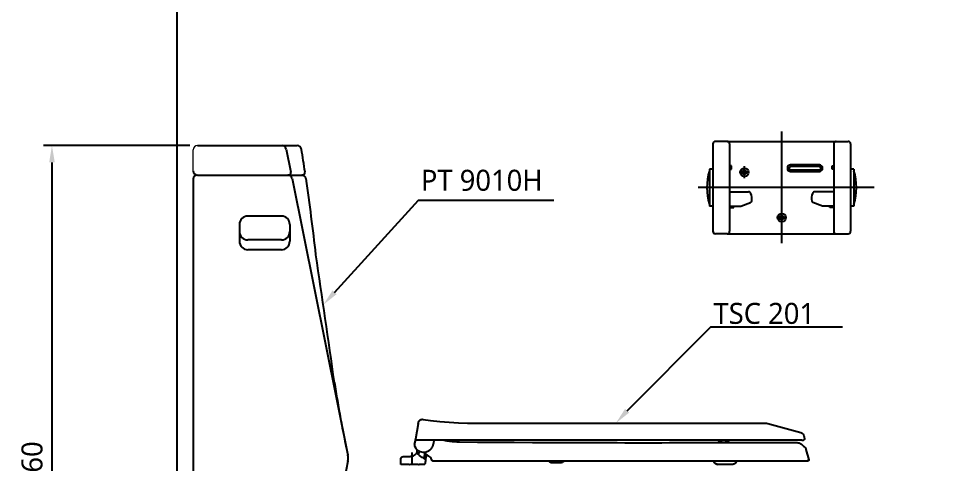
# Model space of a CAD drawing. Extents: x 4642 to 6831, y -64 to 2191.
# Drawn here: x 4642 to 5737, y 532 to 1063 of the extents above; entities that cross this region are included whole.
import ezdxf

# ---------------------------------------------------------------- set-up
doc = ezdxf.new("R2010")
doc.units = 0
doc.header["$LTSCALE"] = 20
doc.header["$MEASUREMENT"] = 0
doc.linetypes.add('CENTER', pattern=[2, 1.25, -0.25, 0.25, -0.25])
doc.layers.get('0').update_dxf_attribs({"linetype": 'CONTINUOUS'})
doc.layers.get('DEFPOINTS').update_dxf_attribs({"linetype": 'CONTINUOUS'})
for name, color, linetype in [('1', 1, 'CONTINUOUS'), ('2', 2, 'CONTINUOUS'), ('3', 3, 'CONTINUOUS'), ('4', 4, 'CONTINUOUS'), ('6', 6, 'CONTINUOUS'), ('CEN', 1, 'CENTER'), ('FAUCET', 4, 'CONTINUOUS')]:
    doc.layers.add(name, color=color, linetype=linetype)
doc.styles.add('ROMANS', font='romans.shx')
doc.styles.get("Standard").update_dxf_attribs({"font": 'NanumGothic.ttf'})
doc.dimstyles.get("Standard").update_dxf_attribs({"dimtxt": 0.18, "dimasz": 0.18, "dimexe": 0.18, "dimexo": 0.0625, "dimgap": 0.09, "dimtad": 0, "dimtih": 1, "dimtoh": 1, "dimdec": 4, "dimzin": 0, "dimdsep": 46, "dimtxsty": 'Standard', "dimcen": 0.09, "dimadec": 0, "dimazin": 0, "dimtfac": 1, "dimtdec": 4, "dimtofl": 0, "dimtmove": 0, "dimatfit": 3, "dimfxl": 0, "dimtolj": 1, "dimtzin": 0, "dimarcsym": 0})

# ---------------------------------------------------------------- blocks, each defined once
blk = doc.blocks.new('A$C5ED75A4A')
for p, q in [((48.9, 48.9, 0), (9.5, 37.9, 0)), ((117.8, 49.1, 0), (50.3, 49.1, 0)), ((465, 48.4, 0), (468.2, 30.3, 0)), ((6, 34.4, 0), (4.9, 30.4, 0)), ((108.1, 29, 0), (94.5, 29, 0)), ((446.5, 25.4, 0), (446.1, 29.1, 0)), ((3.4, 17.9, 0), (0, 5.4, 0)), ((452.2, 10, 0), (458.8, 14.6, 0)), ((456.1, 5.4, 0), (454.5, 11.6, 0)), ((456.9, 13.3, 0), (458.4, 7.4, 0)), ((466.3, 16.8, 0), (466.3, 17.6, 0)), ((456.1, 4.4, 0), (457.2, 0, 0)), ((459, 0, 0), (460.7, 0.1, 0)), ((460.7, 0.1, 0), (463.7, 0.1, 0)), ((482.7, 9.4, 0), (474.3, 9.4, 0)), ((475.7, 0.1, 0), (478.7, 0.1, 0)), ((478.7, 0.1, 0), (480.3, 0, 0)), ((485.7, 0, 0), (485.7, 6.4, 0)), ((457.2, 0, 0), (459, 0, 0)), ((480.3, 0, 0), (485.7, 0, 0))]:
    blk.add_line(p, q)
at = {"elevation": 0}
for points in [[(459.2, 53.7), (450.3, 52.5), (439.3, 51.3), (428.2, 50.3), (417.1, 49.6), (406.1, 49.2), (395.2, 49.1), (384.3, 49.1), (373.4, 49.1), (362.5, 49.1), (323.7, 49.1), (284.9, 49.1)], [(464.6, 50.5), (464.4, 51), (464.1, 51.5), (463.8, 51.9), (463.5, 52.2), (463.2, 52.5), (462.9, 52.8), (462.6, 52.9), (462.5, 53), (462.5, 53.1), (462.4, 53.1), (462.1, 53.3), (461.8, 53.4), (461.1, 53.6), (460.2, 53.8), (459.2, 53.7)], [(459.2, 53.7), (459.2, 53.7), (459.2, 53.7), (459.2, 53.7)], [(464.9, 48.9), (464.9, 49), (464.9, 49), (464.9, 49.1), (464.9, 49.2), (464.9, 49.3), (464.8, 49.3), (464.8, 49.4), (464.8, 49.5), (464.8, 49.5), (464.8, 49.6), (464.8, 49.6), (464.8, 49.6), (464.8, 49.7), (464.8, 49.7), (464.8, 49.7), (464.8, 49.7), (464.8, 49.8), (464.8, 49.8), (464.8, 49.9), (464.7, 49.9), (464.7, 50), (464.7, 50), (464.7, 50.1), (464.7, 50.2), (464.7, 50.2), (464.6, 50.3), (464.6, 50.4), (464.6, 50.5)], [(464.9, 48.8), (465, 48.4)], [(4.9, 30.4), (5, 30.4)], [(7.4, 22.9), (6.9, 22.4), (6.6, 22.1), (6.5, 22), (6.4, 21.9), (6.4, 21.9)], [(12.9, 25.9), (12.5, 25.8), (11.5, 25.6), (10.8, 25.4), (10.4, 25.1), (10.1, 25), (9.8, 24.8), (9.3, 24.5), (8.7, 24.1), (8, 23.5), (7.4, 22.8)], [(8.3, 29.1), (9, 29.1), (10, 29.1), (11, 29.1), (12, 29.1), (13.1, 29.1), (14.3, 29.1), (15.5, 29.1), (16.6, 29.1), (17.7, 29.1), (20.2, 29.1), (23, 29.1), (25.9, 29.1), (27.5, 29.1)], [(12.9, 25.9), (12.7, 25.9)], [(13.5, 26), (13.4, 26), (12.9, 25.9)], [(13.8, 26), (13.5, 26)], [(416, 27), (394.2, 26.7), (372.5, 26.5), (350.7, 26.4), (328.9, 26.3), (307.1, 26.2), (285.3, 26.1), (275.8, 26.1), (266.2, 26.1), (256.6, 26), (247, 26), (237.5, 26), (228, 26), (219.1, 25.9), (210.2, 25.9), (201.3, 25.9), (192.5, 25.9), (183.8, 25.9), (174.8, 25.9), (165.9, 26), (157.1, 26), (148.3, 26), (139.7, 26), (131.2, 26), (122.8, 26), (115.2, 26), (107.7, 26), (100.4, 26), (93.1, 26), (86, 26), (79, 26), (73.8, 26), (68.6, 26), (63.5, 26), (58.6, 26), (53.8, 26), (49.4, 26), (45.1, 26), (41.1, 26), (37.3, 26), (34, 26), (30.9, 26), (28, 26), (25.4, 26), (22.9, 26), (20.6, 26), (18.6, 26), (16.8, 26), (15.2, 26), (13.8, 26)], [(18.3, 29.1), (18.3, 29.1), (19.2, 29.1)], [(19.2, 29.1), (19.2, 29.1), (20.1, 29.1), (20.2, 29.1)], [(22.7, 29.1), (25.2, 29.1), (25.5, 29.1)], [(27.5, 29.1), (29, 29.1), (32.3, 29.1), (36.2, 29.1), (40.4, 29.1), (44.7, 29.1), (47, 29.1)], [(32.3, 29.1), (36, 29.1)], [(36, 29.1), (38.1, 29.1)], [(38.1, 29.1), (40.2, 29.1), (40.3, 29.1)], [(47, 29.1), (49.3, 29.1), (54.1, 29.1), (59, 29.1)], [(59, 29.1), (63.9, 29.1)], [(63.9, 29.1), (69, 29.1)], [(69, 29.1), (74.1, 29.1), (81.7, 29.1), (89.4, 29.1), (93.4, 29.1)], [(82.9, 29.1), (84.6, 29.1)], [(84.6, 29.1), (90.7, 29.1)], [(93.4, 29.1), (97.3, 29.1), (105.4, 29.1), (113.5, 29.1), (117.7, 29.1)], [(108.2, 29.1), (108.9, 29.1), (111.1, 29.1)], [(117.7, 29.1), (121.9, 29.1), (130.3, 29.1), (139.7, 29.1), (149.2, 29.1)], [(149.2, 29.1), (158.9, 29.1), (168.7, 29.1), (178.5, 29.1), (188.5, 29.1), (198.5, 29.1), (208.5, 29.1)], [(161.8, 29.1), (162.1, 29.1)], [(162.1, 29.1), (166.3, 29.1), (168.7, 29.1)], [(179.9, 29.1), (182.7, 29.1), (186.8, 29.1)], [(208.5, 29.1), (218.7, 29.1), (226.6, 29.1), (234.7, 29.1), (242.7, 29.1), (250.7, 29.1), (269.8, 29.1), (288.9, 29.1), (298.5, 29.1)], [(243.9, 29.1), (247.9, 29.1), (267.4, 29.1)], [(267.4, 29.1), (277.1, 29.1)], [(277.1, 29.1), (286.8, 29.1)], [(286.8, 29.1), (288.4, 29.1)], [(298.5, 29.1), (308, 29.1), (312.1, 29.1)], [(312.1, 29.1), (316.2, 29.1), (324.4, 29.1), (332.6, 29.1), (340.6, 29.1)], [(320.6, 29.1), (322.9, 29.1), (326.7, 29.1)], [(326.7, 29.1), (331.2, 29.1), (331.8, 29.1)], [(337.3, 29.1), (339.5, 29.1), (343.1, 29.1)], [(340.6, 29.1), (348.3, 29.1), (355.7, 29.1), (362.8, 29.1), (365.3, 29.1), (368.1, 29.1), (371.3, 29.1), (374.7, 29.1)], [(374.7, 29.1), (378.4, 29.1), (382.4, 29.1), (384.5, 29.1)], [(384.5, 29.1), (386.6, 29.1)], [(386.6, 29.1), (391.2, 29.1), (396, 29.1), (401.2, 29.1), (406.8, 29.1), (412.6, 29.1), (418.8, 29.1), (425.2, 29.1), (432, 29.1), (439, 29.1)], [(434.4, 29.1), (434.1, 29.1), (433.6, 28.9), (433.2, 28.8), (432.7, 28.7), (432.5, 28.7), (432.3, 28.6), (432.1, 28.6), (431.9, 28.5), (431.7, 28.5), (431.6, 28.5), (431.4, 28.4), (430.7, 28.3), (430.2, 28.2), (429.5, 28.1), (428.6, 28), (427.3, 27.8), (426.3, 27.7), (425.5, 27.6), (424.1, 27.5), (423.1, 27.4), (422.4, 27.3), (421.6, 27.3), (420.6, 27.2), (419.4, 27.2), (418.8, 27.1), (418.3, 27.1), (417.7, 27.1), (417.2, 27.1), (416.6, 27.1), (416, 27)], [(446.6, 24.7), (446.5, 25.4)], [(465.3, 16.7), (464.4, 16.2), (463.5, 15.7), (462.6, 15.3), (461.1, 14.9), (459.6, 14.7), (458, 14.6), (456.5, 14.8), (455.5, 15), (454.5, 15.3), (453.5, 15.7), (452.2, 16.4), (450.9, 17.3), (450.3, 17.8), (449.8, 18.3), (449.2, 18.9), (448.7, 19.6), (448.4, 20.1), (448.1, 20.6), (447.8, 21.1), (447.5, 21.7), (447.2, 22.3), (447, 23.2), (446.7, 24.2), (446.6, 24.7)], [(465.3, 16.8), (466.3, 17.6), (467.2, 18.6), (467.9, 19.7), (468.5, 20.8), (468.9, 22), (469.1, 23.2), (469.1, 24.4), (469, 25.6)], [(468.2, 30.1), (468.2, 30.1), (468.2, 30.1)], [(469, 25.5), (468.7, 27.7)], [(6.1, 21.7), (5.6, 21.4), (5, 20.8), (4.4, 20.1), (4, 19.4), (3.6, 18.7), (3.4, 17.9)], [(3.4, 18), (3.4, 18), (3.4, 17.9)], [(3.4, 18), (3.4, 17.9)], [(6.3, 21.9), (6.3, 21.8), (6.1, 21.7)], [(6.4, 21.9), (6.3, 21.9)], [(465.2, 16.7), (465.3, 16.8)], [(465.3, 16.8), (465.3, 16.8)], [(465.3, 16.8), (465.3, 16.8)], [(465.3, 16.8), (465.3, 16.8)], [(465.3, 16.8), (465.3, 16.7)], [(465.6, 12.5), (465.7, 12.7), (466.1, 12.9), (466.6, 13), (467.1, 12.9), (467.4, 12.8)], [(467.9, 12.5), (467.4, 12.8)], [(468.5, 12), (468, 12.4), (467.9, 12.5)], [(0, 5.4), (0, 5.4)], [(0, 5.4), (0, 5), (0.1, 4.7), (0.3, 4.4), (0.6, 4.2)], [(0.6, 4.2), (0.8, 4.2), (1.2, 4.2), (1.5, 4.2), (2, 4.2), (2.4, 4.1), (2.9, 4.1), (3.4, 4.1), (3.8, 4.1), (4.2, 4.1), (4.8, 4.1), (5.4, 4.1), (6.1, 4.1), (6.8, 4.1), (7.6, 4.1), (9.5, 4.1), (11.6, 4.1), (14, 4.1), (16.6, 4.1), (19.4, 4.1), (22.9, 4.1), (26.6, 4.1), (30.5, 4.1), (34.7, 4.1), (39.1, 4.1), (43.7, 4.1), (48.5, 4.1), (53.5, 4.1), (58.6, 4.1), (66.3, 4.1), (71.7, 4.1)], [(0.6, 4.2), (0.6, 4.2), (0.7, 4.2)], [(71.7, 4.1), (74.2, 4.1)], [(74.2, 4.1), (82.3, 4.1), (90.5, 4.1), (98.9, 4.1), (107.4, 4.1), (116.1, 4.1), (124.1, 4.1), (132.3, 4.1), (140.6, 4.1), (148.9, 4.1), (157.4, 4.1), (165.9, 4.1), (174.2, 4.1), (182.5, 4.1), (190.9, 4.1), (199.3, 4.1), (207.7, 4.1), (216.1, 4.1), (224.4, 4.1), (232.8, 4.1), (241.2, 4.1), (256.3, 4.1), (271.3, 4.1), (286.4, 4.1), (301.4, 4.1), (321.5, 4.1), (341.6, 4.1), (361.7, 4.1), (370.5, 4.1), (379.3, 4.1), (387.9, 4.1), (389.4, 4.1), (391, 4.1), (392.8, 4.1), (394.7, 4.1), (396.9, 4.1), (399.2, 4.1), (401.7, 4.1), (404.7, 4.1), (408, 4.1), (411.5, 4.1), (415.2, 4.1), (419.1, 4.1)], [(86.1, 4.1), (86.1, 4.1), (86.5, 3.2), (87, 2.3), (87.4, 1.7)], [(87.4, 1.7), (87.8, 1.3), (88.4, 0.8), (89, 0.4), (89.7, 0.2)], [(89.7, 0.2), (90.2, 0.1), (90.6, 0.1), (90.6, 0.1)], [(111.8, 1.8), (111.2, 1.1), (110.4, 0.6), (109.5, 0.2), (108.5, 0.1)], [(108.5, 0.1), (109.5, 0.2)], [(109.5, 0.2), (108.7, 0.1)], [(109.4, 0.2), (109.3, 0.2), (108.9, 0.1)], [(109.5, 0.2), (110.2, 0.4), (110.4, 0.5)], [(110.4, 0.6), (110.8, 0.8), (111.4, 1.3), (111.8, 1.7)], [(111.8, 1.7), (112.2, 2.3), (112.7, 3.2), (113.1, 4.1), (113.1, 4.1)], [(111.8, 1.8), (111.8, 1.7)], [(291.3, 4.1), (291.7, 3.5)], [(291.7, 3.6), (292.2, 3.1), (292.7, 2.7), (293.3, 2.4), (294, 2.2)], [(294, 2.2), (294.3, 2.1), (294.9, 2.1), (295.6, 2.1)], [(305.3, 2.1), (306, 2.1), (306.6, 2.1), (307, 2.2)], [(307, 2.2), (307.6, 2.4), (308.2, 2.7), (308.7, 3.1), (309.2, 3.6)], [(309.2, 3.5), (309.6, 4.1)], [(419.1, 4.1), (419.1, 4.1)], [(419.1, 4.1), (421.2, 4.1), (423.4, 4.1), (425.4, 4.1), (427.3, 4.1), (427.9, 4.1)], [(447.2, 4.1), (447.5, 4.1), (447.5, 4.1)], [(447.3, 4.1), (447.5, 4.1), (447.5, 4.1)], [(447.5, 4.1), (447.7, 4.2), (447.9, 4.3), (448.2, 4.4), (448.4, 4.6), (448.5, 4.8)], [(448.7, 5.1), (448.6, 5), (448.5, 4.7)], [(448.7, 5.2), (449.1, 6.2), (449.6, 7.2), (450.2, 8.1), (451.1, 9.2), (452.2, 10)], [(448.7, 5.2), (448.7, 5.2), (448.7, 5.1)], [(456.1, 5.6), (456.2, 5.7), (456.3, 6), (456.5, 6.2), (456.7, 6.3)], [(456.1, 5.6), (456.1, 5)], [(456.1, 5), (456.1, 4.6), (456.1, 4.4)]]:
    blk.add_lwpolyline(points, dxfattribs=at)
for centre, radius, start, end in [((50.3, 44.1, 0), 5, 90, 105.6425), ((10.8, 33.1, 0), 5, 125.2498, 165), ((10.8, 33.1, 0), 5, 105.6425, 125.2498), ((5.9, 30.1, 0), 1, 165, 242.7287), ((5.9, 30.1, 0), 1, 242.7287, 252.8765), ((5.9, 30.1, 0), 1, 252.8765, 270), ((98.3, 32.3, 0), 5, 219.2464, 221.1121), ((101.3, 34.9, 0), 9, 221.1121, 256.252), ((101.3, 34.9, 0), 9, 283.9208, 318.8879), ((104.3, 32.3, 0), 5, 318.8879, 320.7536), ((467.2, 30.1, 0), 1, 270, 284.2382), ((467.2, 30.1, 0), 1, 284.2382, 359.1594), ((467.2, 30.1, 0), 1, 359.1594, 10.0001), ((444.4, 33.2, 0), 29.4, 298.4446, 314.0956), ((474.3, 17.1, 0), 10.7, 186.8619, 207.8414), ((444.4, 33.2, 0), 29.6, 314.3765, 315.6728), ((474.3, 17.1, 0), 8, 182, 214.3626), ((474.3, 17.1, 0), 7.73, 220.956, 270), ((1, 5.1, 0), 1.02, 164.9993, 248.0032), ((1, 5.1, 0), 1.02, 248.0032, 251.369), ((1, 5.1, 0), 1.02, 251.369, 256.0985), ((1, 5.1, 0), 1.02, 256.0985, 270.0028), ((444.4, 33.2, 0), 29.6, 294.6428, 297.968)]:
    blk.add_arc(centre, radius, start, end)
for centre, major_axis, ratio, start_param, end_param in [((467, 27.7, 0), (-1.66, -0.06), 0.238918, 3.031222, 3.175416), ((467, 25.9, 0), (-2.07, 0.32), 0.392448, 3.138011, 3.273841), ((467, 25.9, 0), (-2.07, 0.32), 0.392448, 3.084398, 3.138011), ((469.7, 0.1, 0), (6, 0), 0.017455, 0, 3.141587), ((482.7, 6.4, 0), (-2.12, -2.12), 0.999695, 2.356347, 3.926838)]:
    blk.add_ellipse(centre, major_axis=major_axis, ratio=ratio, start_param=start_param, end_param=end_param)
for points, knots in [([(189.7, 49.1, 0), (181.9, 49.1, 0), (164.4, 49.1, 0), (140.5, 49.1, 0), (124.3, 49.1, 0), (117.8, 49.1, 0)], [0.7894021, 0.7894021, 0.7894021, 0.7894021, 0.8577459, 0.9432202, 1, 1, 1, 1]), ([(284.9, 49.1, 0), (284.3, 49.1, 0), (274, 49.1, 0), (254, 49.1, 0), (229.6, 49.1, 0), (210.2, 49.1, 0), (198.5, 49.1, 0), (191.7, 49.1, 0), (189.7, 49.1, 0)], [0.5107413, 0.5107413, 0.5107413, 0.5107413, 0.5158486, 0.6013229, 0.6867972, 0.7295344, 0.7722716, 0.7894021, 0.7894021, 0.7894021, 0.7894021]), ([(5.9, 29.1, 0), (5.9, 29.1, 0), (5.9, 29.1, 0), (6.1, 29.1, 0), (6.1, 29.1, 0)], [0, 0, 0, 0, 0.0125, 0.01397411, 0.01397411, 0.01397411, 0.01397411]), ([(6.5, 29.1, 0), (6.4, 29.1, 0), (6.3, 29.1, 0), (6.1, 29.1, 0), (6.1, 29.1, 0)], [0.97687398, 0.97687398, 0.97687398, 0.97687398, 0.98360656, 1, 1, 1, 1]), ([(8.3, 29.1, 0), (8, 29.1, 0), (7.3, 29.1, 0), (6.8, 29.1, 0), (6.6, 29.1, 0), (6.5, 29.1, 0)], [0.93892702, 0.93892702, 0.93892702, 0.93892702, 0.95081967, 0.96721311, 0.9758, 0.9758, 0.9758, 0.9758]), ([(439.1, 29.1, 0), (439.8, 29.1, 0), (441.1, 29.1, 0), (443, 29.1, 0), (444.9, 29.1, 0), (446.8, 29.1, 0), (448.6, 29.1, 0), (450.4, 29.1, 0), (452.1, 29.1, 0), (453.8, 29.1, 0), (455.4, 29.1, 0), (456.9, 29.1, 0), (458.3, 29.1, 0), (459.6, 29.1, 0), (460.9, 29.1, 0), (462.1, 29.1, 0), (463.1, 29.1, 0), (464.1, 29.1, 0), (464.9, 29.1, 0), (465.6, 29.1, 0), (466.2, 29.1, 0), (466.7, 29.1, 0), (466.9, 29.1, 0), (467.1, 29.1, 0), (467.1, 29.1, 0)], [0, 0, 0, 0, 0.0434783, 0.0869565, 0.1304348, 0.173913, 0.2173913, 0.2608696, 0.3043478, 0.3478261, 0.3913043, 0.4347826, 0.4782609, 0.5217391, 0.5652174, 0.6086957, 0.6521739, 0.6956522, 0.7391304, 0.7826087, 0.826087, 0.8695652, 0.9130435, 0.9393201, 0.9393201, 0.9393201, 0.9393201]), ([(466.3, 17.5, 0), (466.4, 17.6, 0), (466.7, 17.9, 0), (467.2, 18.5, 0), (467.7, 19.2, 0), (468.1, 19.9, 0), (468.5, 20.7, 0), (468.8, 21.5, 0), (469, 22.3, 0), (469.1, 23.2, 0), (469.2, 24, 0), (469.2, 24.9, 0), (469.1, 25.4, 0), (469, 25.7, 0)], [0.1220888, 0.1220888, 0.1220888, 0.1220888, 0.1666667, 0.25, 0.3333333, 0.4166667, 0.5, 0.5833333, 0.6666667, 0.75, 0.8333333, 0.9166667, 1, 1, 1, 1]), ([(467.1, 29.1, 0), (467.1, 29.1, 0), (467.2, 29.1, 0), (467.2, 29.1, 0), (467.2, 29.1, 0)], [0.93932006, 0.93932006, 0.93932006, 0.93932006, 0.95652174, 1, 1, 1, 1]), ([(468.2, 30.3, 0), (468.2, 30.3, 0), (468.2, 30.3, 0), (468.2, 30.3, 0), (468.2, 30.3, 0), (468.2, 30.3, 0), (468.2, 30.3, 0)], [0.26217717, 0.26217717, 0.26217717, 0.26217717, 0.28511801, 0.28511801, 0.28511801, 0.28511835, 0.28511835, 0.28511835, 0.28511835]), ([(468.2, 30.3, 0), (468.2, 30.3, 0), (468.2, 30.3, 0), (468.2, 30.3, 0), (468.2, 30.3, 0), (468.2, 30.3, 0), (468.2, 30.3, 0), (468.2, 30.3, 0)], [0.18171244, 0.18171244, 0.18171244, 0.18171244, 0.25, 0.26217717, 0.26217717, 0.26217717, 0.26217739, 0.26217739, 0.26217739, 0.26217739]), ([(468.2, 30.3, 0), (468.2, 30.3, 0), (468.2, 30.3, 0), (468.2, 30.3, 0), (468.2, 30.3, 0), (468.2, 30.3, 0), (468.2, 30.3, 0)], [0.400617513, 0.400617513, 0.400617513, 0.400617513, 0.408552725, 0.408552725, 0.408552725, 0.408553427, 0.408553427, 0.408553427, 0.408553427]), ([(468.2, 30.3, 0), (468.2, 30.3, 0), (468.2, 30.3, 0), (468.2, 30.3, 0), (468.2, 30.3, 0), (468.2, 30.3, 0), (468.2, 30.3, 0)], [0.399432577, 0.399432577, 0.399432577, 0.399432577, 0.400617513, 0.400617513, 0.400617513, 0.400617589, 0.400617589, 0.400617589, 0.400617589]), ([(468.2, 30.3, 0), (468.2, 30.3, 0), (468.2, 30.3, 0), (468.2, 30.3, 0), (468.2, 30.3, 0), (468.2, 30.3, 0), (468.2, 30.3, 0)], [0.396388532, 0.396388532, 0.396388532, 0.396388532, 0.399432577, 0.399432577, 0.399432577, 0.39943274, 0.39943274, 0.39943274, 0.39943274]), ([(468.2, 30.3, 0), (468.2, 30.3, 0), (468.2, 30.3, 0), (468.2, 30.3, 0), (468.2, 30.3, 0), (468.2, 30.3, 0), (468.2, 30.3, 0)], [0.3957540237, 0.3957540237, 0.3957540237, 0.3957540237, 0.3963885316, 0.3963885316, 0.3963885316, 0.3963885602, 0.3963885602, 0.3963885602, 0.3963885602]), ([(468.2, 30.3, 0), (468.2, 30.3, 0), (468.2, 30.3, 0), (468.2, 30.3, 0), (468.2, 30.3, 0), (468.2, 30.3, 0), (468.2, 30.3, 0), (468.2, 30.3, 0)], [0.32727767, 0.32727767, 0.32727767, 0.32727767, 0.33333333, 0.39575402, 0.39575402, 0.39575402, 0.39575633, 0.39575633, 0.39575633, 0.39575633]), ([(468.2, 30.3, 0), (468.2, 30.3, 0), (468.2, 30.3, 0), (468.2, 30.3, 0), (468.2, 30.3, 0), (468.2, 30.3, 0), (468.2, 30.3, 0)], [0.3136, 0.3136, 0.3136, 0.3136, 0.3254293, 0.3254293, 0.3254293, 0.32542955, 0.32542955, 0.32542955, 0.32542955]), ([(468.2, 30.3, 0), (468.2, 30.3, 0), (468.2, 30.3, 0), (468.2, 30.3, 0), (468.2, 30.3, 0), (468.2, 30.3, 0), (468.2, 30.3, 0)], [0.71229203, 0.71229203, 0.71229203, 0.71229203, 0.7275762, 0.7275762, 0.7275762, 0.72759649, 0.72759649, 0.72759649, 0.72759649]), ([(468.2, 30.3, 0), (468.2, 30.3, 0), (468.2, 30.3, 0), (468.2, 30.3, 0), (468.2, 30.3, 0), (468.2, 30.2, 0), (468.2, 30.3, 0)], [0.703842534, 0.703842534, 0.703842534, 0.703842534, 0.712292029, 0.712292029, 0.712292029, 0.712341215, 0.712341215, 0.712341215, 0.712341215]), ([(468.2, 30.3, 0), (468.2, 30.3, 0), (468.2, 30.3, 0), (468.2, 30.3, 0), (468.2, 30.3, 0), (468.2, 30.3, 0), (468.2, 30.3, 0), (468.2, 30.3, 0)], [0.65000791, 0.65000791, 0.65000791, 0.65000791, 0.66666667, 0.70384253, 0.70384253, 0.70384253, 0.70432327, 0.70432327, 0.70432327, 0.70432327]), ([(468.2, 30.3, 0), (468.2, 30.3, 0), (468.2, 30.3, 0), (468.2, 30.3, 0), (468.2, 30.3, 0), (468.2, 30.3, 0), (468.2, 30.3, 0)], [0.5292, 0.5292, 0.5292, 0.5292, 0.57472148, 0.57472148, 0.57472148, 0.57472782, 0.57472782, 0.57472782, 0.57472782]), ([(468.2, 30.2, 0), (468.2, 30.2, 0), (468.2, 30.2, 0), (468.3, 30.1, 0), (468.3, 30.1, 0)], [0.33143494, 0.33143494, 0.33143494, 0.33143494, 0.36363636, 0.39664878, 0.39664878, 0.39664878, 0.39664878]), ([(468.3, 30, 0), (468.3, 30, 0), (468.3, 30, 0), (468.3, 29.9, 0), (468.3, 29.9, 0)], [0.44523735, 0.44523735, 0.44523735, 0.44523735, 0.45454545, 0.46412146, 0.46412146, 0.46412146, 0.46412146]), ([(468.3, 29.9, 0), (468.3, 29.8, 0), (468.3, 29.7, 0), (468.3, 29.6, 0), (468.4, 29.6, 0)], [0.47936001, 0.47936001, 0.47936001, 0.47936001, 0.54545455, 0.57826443, 0.57826443, 0.57826443, 0.57826443]), ([(468.4, 29.5, 0), (468.4, 29.5, 0), (468.4, 29.3, 0), (468.5, 29, 0), (468.5, 28.6, 0), (468.6, 28.2, 0), (468.6, 27.9, 0), (468.7, 27.8, 0)], [0.5965318, 0.5965318, 0.5965318, 0.5965318, 0.6363636, 0.7272727, 0.8181818, 0.9090909, 1, 1, 1, 1]), ([(1, 4.1, 0), (1.1, 4.1, 0), (1.8, 4.1, 0), (3.1, 4.1, 0), (3.9, 4.1, 0)], [0.00327186, 0.00327186, 0.00327186, 0.00327186, 0.02439024, 0.04369941, 0.04369941, 0.04369941, 0.04369941]), ([(3.9, 4.1, 0), (4.1, 4.1, 0), (5, 4.1, 0), (6.1, 4.1, 0), (7, 4.1, 0)], [0.04369941, 0.04369941, 0.04369941, 0.04369941, 0.04878049, 0.06566109, 0.06566109, 0.06566109, 0.06566109]), ([(7.6, 4.1, 0), (7.8, 4.1, 0), (8.4, 4.1, 0), (9, 4.1, 0), (9.4, 4.1, 0)], [0.069776, 0.069776, 0.069776, 0.069776, 0.07317073, 0.08037243, 0.08037243, 0.08037243, 0.08037243]), ([(19.5, 4.1, 0), (20.4, 4.1, 0), (22.1, 4.1, 0), (23.9, 4.1, 0), (24.7, 4.1, 0)], [0.13346213, 0.13346213, 0.13346213, 0.13346213, 0.14634146, 0.15848, 0.15848, 0.15848, 0.15848]), ([(26.5, 4.1, 0), (26.8, 4.1, 0), (28.8, 4.1, 0), (32.6, 4.1, 0), (37.3, 4.1, 0), (40.4, 4.1, 0), (41.5, 4.1, 0)], [0.1669295, 0.1669295, 0.1669295, 0.1669295, 0.17073171, 0.19512195, 0.2195122, 0.23386667, 0.23386667, 0.23386667, 0.23386667]), ([(41.5, 4.1, 0), (42.3, 4.1, 0), (44, 4.1, 0), (45.7, 4.1, 0), (46.5, 4.1, 0)], [0.23386667, 0.23386667, 0.23386667, 0.23386667, 0.24390244, 0.25376504, 0.25376504, 0.25376504, 0.25376504]), ([(46.5, 4.1, 0), (47.8, 4.1, 0), (50.8, 4.1, 0), (54, 4.1, 0), (56, 4.1, 0)], [0.25376504, 0.25376504, 0.25376504, 0.25376504, 0.26829268, 0.28711919, 0.28711919, 0.28711919, 0.28711919]), ([(56, 4.1, 0), (56.5, 4.1, 0), (59.5, 4.1, 0), (62.7, 4.1, 0), (65.4, 4.1, 0)], [0.28711919, 0.28711919, 0.28711919, 0.28711919, 0.29268293, 0.31533333, 0.31533333, 0.31533333, 0.31533333]), ([(342.4, 4.1, 0), (344.4, 4.1, 0), (348.8, 4.1, 0), (353.4, 4.1, 0), (355.9, 4.1, 0)], [0.8923584, 0.8923584, 0.8923584, 0.8923584, 0.90243902, 0.9140416, 0.9140416, 0.9140416, 0.9140416]), ([(355.9, 4.1, 0), (358.6, 4.1, 0), (363.3, 4.1, 0), (368.2, 4.1, 0), (370.2, 4.1, 0)], [0.9140416, 0.9140416, 0.9140416, 0.9140416, 0.92682927, 0.9357248, 0.9357248, 0.9357248, 0.9357248]), ([(377.8, 4.1, 0), (378.9, 4.1, 0), (384.4, 4.1, 0), (390.1, 4.1, 0), (394.8, 4.1, 0)], [0.9465664, 0.9465664, 0.9465664, 0.9465664, 0.95121951, 0.96964323, 0.96964323, 0.96964323, 0.96964323]), ([(398.2, 4.1, 0), (398.6, 4.1, 0), (399.6, 4.1, 0), (400.6, 4.1, 0), (401.2, 4.1, 0)], [0.974119462, 0.974119462, 0.974119462, 0.974119462, 0.975609756, 0.977975524, 0.977975524, 0.977975524, 0.977975524]), ([(419.1, 4.1, 0), (421.3, 4.1, 0), (425.5, 4.1, 0), (430, 4.1, 0), (432.4, 4.1, 0), (432.9, 4.1, 0)], [0, 0, 0, 0, 0.1428571, 0.2857143, 0.3250356, 0.3250356, 0.3250356, 0.3250356]), ([(432.9, 4.1, 0), (434.2, 4.1, 0), (437.2, 4.1, 0), (439.8, 4.1, 0), (441.2, 4.1, 0), (441.3, 4.1, 0)], [0.3250356, 0.3250356, 0.3250356, 0.3250356, 0.4285714, 0.5714286, 0.5793896, 0.5793896, 0.5793896, 0.5793896]), ([(441.6, 4.1, 0), (442.7, 4.1, 0), (444.7, 4.1, 0), (446.5, 4.1, 0), (447, 4.1, 0), (447.1, 4.1, 0)], [0.590624, 0.590624, 0.590624, 0.590624, 0.7142857, 0.8571429, 0.9422752, 0.9422752, 0.9422752, 0.9422752])]:
    blk.add_open_spline(points, degree=3, knots=knots)
for points in [[(468.2, 30.3, 0), (468.2, 30.3, 0), (468.2, 30.3, 0), (468.2, 30.2, 0)], [(468.2, 30.3, 0), (468.2, 30.3, 0), (468.2, 30.3, 0), (468.2, 30.3, 0)], [(468.2, 30.3, 0), (468.2, 30.3, 0), (468.2, 30.3, 0), (468.2, 30.3, 0)], [(468.2, 30.3, 0), (468.2, 30.3, 0), (468.2, 30.3, 0), (468.2, 30.3, 0)], [(468.3, 30.1, 0), (468.3, 30, 0), (468.3, 30, 0), (468.3, 30, 0)], [(468.3, 30.1, 0), (468.3, 30.1, 0), (468.3, 30.1, 0), (468.3, 30.1, 0)], [(468.3, 30.1, 0), (468.3, 30.1, 0), (468.3, 30.1, 0), (468.3, 30.1, 0)], [(468.3, 29.9, 0), (468.3, 29.9, 0), (468.3, 29.9, 0), (468.3, 29.9, 0)], [(468.3, 29.9, 0), (468.3, 29.9, 0), (468.3, 29.9, 0), (468.3, 29.9, 0)], [(468.4, 29.6, 0), (468.4, 29.6, 0), (468.4, 29.5, 0), (468.4, 29.5, 0)], [(468.7, 27.8, 0), (468.7, 27.5, 0), (468.8, 27.1, 0), (468.9, 26.4, 0), (469, 25.9, 0), (469, 25.7, 0)], [(465.1, 12.1, 0), (465, 12.1, 0), (465, 12.1, 0), (464.9, 12.1, 0), (464.8, 12.1, 0)], [(7, 4.1, 0), (7.2, 4.1, 0), (7.4, 4.1, 0), (7.6, 4.1, 0)], [(24.7, 4.1, 0), (25.3, 4.1, 0), (25.9, 4.1, 0), (26.5, 4.1, 0)], [(90.6, 0.1, 0), (90.8, 0.1, 0), (91, 0.1, 0), (91.5, 0.1, 0), (91.8, 0.1, 0)], [(91.8, 0.1, 0), (92.1, 0.1, 0), (92.8, 0.1, 0), (93.5, 0.1, 0), (93.8, 0.1, 0)], [(93.8, 0.1, 0), (94.1, 0.1, 0), (94.5, 0.1, 0), (94.8, 0.1, 0)], [(94.8, 0.1, 0), (96.6, 0.1, 0), (98.3, 0.1, 0), (99.8, 0.1, 0)], [(99.8, 0.1, 0), (101.5, 0.1, 0), (104.4, 0.1, 0), (106.4, 0.1, 0), (107.2, 0.1, 0)], [(107.2, 0.1, 0), (107.9, 0.1, 0), (108.4, 0.1, 0), (108.5, 0.1, 0)], [(111.8, 1.8, 0), (112.3, 2.5, 0), (112.7, 3.3, 0), (113.1, 4.1, 0)], [(294.8, 2.1, 0), (294.8, 2.1, 0), (295.1, 2.1, 0), (295.6, 2.1, 0)], [(295.6, 2.1, 0), (296.1, 2.1, 0), (296.9, 2.1, 0), (297.9, 2.1, 0)], [(297.9, 2.1, 0), (298.1, 2.1, 0), (298.3, 2.1, 0), (298.5, 2.1, 0)], [(298.5, 2.1, 0), (298.8, 2.1, 0), (299.4, 2.1, 0), (300.1, 2.1, 0), (300.5, 2.1, 0)], [(300.5, 2.1, 0), (300.8, 2.1, 0), (301.6, 2.1, 0), (302.1, 2.1, 0), (302.4, 2.1, 0)], [(302.4, 2.1, 0), (302.6, 2.1, 0), (302.8, 2.1, 0), (303, 2.1, 0)], [(303, 2.1, 0), (304, 2.1, 0), (304.8, 2.1, 0), (305.3, 2.1, 0)], [(394.8, 4.1, 0), (395.9, 4.1, 0), (397.1, 4.1, 0), (398.2, 4.1, 0)], [(401.2, 4.1, 0), (404.6, 4.1, 0), (408, 4.1, 0), (411.5, 4.1, 0)], [(411.5, 4.1, 0), (412.8, 4.1, 0), (414, 4.1, 0), (415.3, 4.1, 0)], [(415.3, 4.1, 0), (416.5, 4.1, 0), (417.8, 4.1, 0), (419.1, 4.1, 0)], [(441.3, 4.1, 0), (441.4, 4.1, 0), (441.5, 4.1, 0), (441.6, 4.1, 0)], [(447.1, 4.1, 0), (447.2, 4.1, 0), (447.2, 4.1, 0), (447.2, 4.1, 0)], [(458.3, 7.1, 0), (458.3, 7.1, 0), (458.3, 7.2, 0), (458.4, 7.3, 0), (458.4, 7.4, 0)]]:
    blk.add_open_spline(points, degree=3)
at = {"layer": 'CEN', "ltscale": 5}
blk.add_line((472.2, 0, 0), (472.2, 14.1, 0), dxfattribs=at)
blk = doc.blocks.new('*D28')
at = {"layer": '3', "color": 3, "lineweight": -2}
for p, q in [((4846.5, 911.8), (4672.2, 911.8)), ((4682.2, 891.8), (4682.2, 171.8)), ((4865.2, 151.8), (4672.2, 151.8))]:
    blk.add_line(p, q, dxfattribs=at)
at = {"layer": '3', "color": 3}
for points in [[(4678.9, 891.8), (4685.6, 891.8), (4682.2, 911.8)], [(4678.9, 171.8), (4685.6, 171.8), (4682.2, 151.8)]]:
    blk.add_solid(points, dxfattribs=at)
at = {"layer": 'DEFPOINTS', "color": 0}
for p in [(4856.5, 911.8), (4682.2, 151.8), (4875.2, 151.8)]:
    blk.add_point(p, dxfattribs=at)
at = {"layer": '3', "color": 2, "insert": (4658.6, 531.8), "char_height": 25, "attachment_point": 5, "rotation": 90}
blk.add_mtext('\\A1;760', dxfattribs=at)

msp = doc.modelspace()

# ---------------------------------------------------------------- linework, layer by layer
at = {"color": 7, "linetype": 'Continuous', "lineweight": 0}
msp.add_line((4850.3, 881.8), (4850.3, 906.8), dxfattribs=at)
for p, q in [((4961, 907.8), (4966.5, 880.4)), ((4850.4, 871.8), (4850.4, 496.9)), ((4968.1, 872.8), (5034.6, 543.2)), ((5034.6, 536.2), (5026.7, 495.4))]:
    msp.add_line(p, q)
at = {"color": 7}
msp.add_arc((2332, 480.3), 2681.5, 8.5779, 9.1694, dxfattribs=at)
at = {"color": 7, "linetype": 'Continuous', "lineweight": 0}
msp.add_arc((4852.8, 873.6), 7.52, 110.1356, 110.1413, dxfattribs=at)
for centre, radius, start, end in [((2332, 480.3), 2681.5, 6.458, 8.4112), ((-18621.9, -2727.8), 23877.7, 8.0839, 8.45231), ((6289.9, 821.3), 1285.7, 188.559, 192.4688), ((5017, 539.6), 17.9, 348.9611, 11.4174)]:
    msp.add_arc(centre, radius, start, end)
at = {"layer": '1'}
for p, q in [((5551, 795.7), (5551, 928.5)), ((5506.6, 873.2), (5506.6, 887.5)), ((5501.2, 880.1), (5512.3, 880.1)), ((5660.9, 861.8), (5451.6, 861.8)), ((5551, 819), (5551, 833.3)), ((5545.6, 825.9), (5556.6, 825.9))]:
    msp.add_line(p, q, dxfattribs=at)
at = {"layer": '3', "color": 7, "lineweight": 0}
msp.add_arc((4855.3, 906.8), 5, 90, 180, dxfattribs=at)
at = {"layer": '3', "color": 7}
for centre, radius, start, end in [((4956.1, 906.8), 5, 11.4108, 90), ((4974.2, 906.8), 5, 9.1694, 90), ((4855.3, 881.8), 5, 180, 270), ((4855.4, 871.8), 5, 90, 179.9999), ((4963.2, 871.8), 5, 11.4108, 90), ((4963.6, 879.8), 3, 270, 11.4108), ((4979.6, 871.8), 5, 8.4112, 90), ((4980.5, 879.8), 3, 270, 8.5779)]:
    msp.add_arc(centre, radius, start, end, dxfattribs=at)
at = {"layer": '4'}
for p, q in [((5469, 913.8), (5469, 809.8)), ((5486, 916.8), (5472, 916.8)), ((5486, 916.8), (5616, 916.8)), ((5489, 913.8), (5489, 809.8)), ((5613, 913.8), (5613, 809.8)), ((5616, 916.8), (5630, 916.8)), ((5633, 913.8), (5633, 809.8)), ((5491.1, 887.8), (5489, 887.8)), ((5491.1, 883.8), (5491.1, 887.8)), ((5610.9, 883.8), (5610.9, 887.8)), ((5610.9, 887.8), (5613, 887.8)), ((5465, 883.8), (5465, 839.8)), ((5469, 883.8), (5465, 883.8)), ((5489, 883.8), (5491.1, 883.8)), ((5613, 883.8), (5610.9, 883.8)), ((5637, 883.8), (5633, 883.8)), ((5637, 883.8), (5637, 839.8)), ((5489, 856.8), (5511.4, 856.8)), ((5613, 856.8), (5590.5, 856.8)), ((5502.5, 839.8), (5514, 844.2)), ((5599.5, 839.8), (5587.9, 844.2)), ((5469, 839.8), (5465, 839.8)), ((5489, 839.8), (5502.5, 839.8)), ((5489, 838.2), (5493.8, 838.2)), ((5493.8, 838.2), (5493.8, 839.8)), ((5613, 839.8), (5599.5, 839.8)), ((5608.1, 838.2), (5608.1, 839.8)), ((5613, 838.2), (5608.1, 838.2)), ((5637, 839.8), (5633, 839.8)), ((5486, 806.8), (5472, 806.8)), ((5486, 806.8), (5616, 806.8)), ((5616, 806.8), (5630, 806.8))]:
    msp.add_line(p, q, dxfattribs=at)
for points in [[(5595.8, 881, 1), (5595.8, 888.8), (5561.6, 888.8, 1), (5561.6, 881)], [(5595.8, 883, 1), (5595.8, 886.8), (5561.6, 886.8, 1), (5561.6, 883)]]:
    msp.add_lwpolyline(points, format="xyb", close=True, dxfattribs=at)
for centre, radius in [((5506.6, 880.1), 5), ((5506.6, 880.1), 2.5), ((5551, 826.1), 5), ((5551, 826.1), 2.5)]:
    msp.add_circle(centre, radius, dxfattribs=at)
for centre, radius, start, end in [((5472, 913.8), 3, 90, 180), ((5486, 913.8), 3, 0, 90), ((5616, 913.8), 3, 90, 180), ((5630, 913.8), 3, 0, 90), ((5530.1, 861.8), 68.2, 162.9409, 197.0591), ((5571.8, 861.8), 68.2, 342.9409, 17.0591), ((5511.4, 853.8), 3, 20.743, 90), ((5496.9, 848.3), 18.5, 352.3216, 20.743), ((5605, 848.3), 18.5, 159.257, 187.6784), ((5590.5, 853.8), 3, 90, 159.257), ((5513.3, 846.1), 2, 290.9719, 352.3216), ((5588.7, 846.1), 2, 187.6784, 249.0281), ((5472, 809.8), 3, 180, 270), ((5486, 809.8), 3, 270, 0), ((5616, 809.8), 3, 180, 270), ((5630, 809.8), 3, 270, 0)]:
    msp.add_arc(centre, radius, start, end, dxfattribs=at)
at = {"layer": '6', "color": 7}
for p, q in [((4855.3, 911.8), (4974.2, 911.8)), ((4855.3, 876.8), (4980.5, 876.8))]:
    msp.add_line(p, q, dxfattribs=at)
at = {"layer": '6'}
msp.add_lwpolyline([(6831, 2051.8), (4831, 2051.8), (4831, 151.8), (6729.9, 151.8), (6729.9, 1151.8)], dxfattribs=at)
at = {"layer": 'FAUCET'}
for p, q in [((4955.4, 827.9), (4915.4, 827.9)), ((4905.4, 817.9), (4905.4, 797.9)), ((4965.4, 817.9), (4965.4, 797.9)), ((4955.4, 799.5), (4915.4, 799.5)), ((4955.4, 787.9), (4915.4, 787.9))]:
    msp.add_line(p, q, dxfattribs=at)
at = {"layer": 'FAUCET', "color": 3}
for points in [[(5018.6, 737.1), (5118.4, 847), (5279.8, 847)], [(5367, 596.1), (5466.8, 696), (5623.2, 696)]]:
    msp.add_lwpolyline(points, dxfattribs=at)
at = {"layer": 'FAUCET'}
for centre, start, end in [((4915.4, 817.9), 90, 180), ((4955.4, 817.9), 0, 90), ((4915.4, 809.5), 180, 270), ((4955.4, 809.5), 270, 0), ((4915.4, 797.9), 180, 270), ((4955.4, 797.9), 270, 0)]:
    msp.add_arc(centre, 10, start, end, dxfattribs=at)
at = {"layer": 'FAUCET', "color": 3}
for points in [[(5021.1, 734.9), (5005.2, 722.3), (5016.2, 739.4)], [(5369.4, 593.9), (5353.5, 581.3), (5364.5, 598.4)]]:
    msp.add_solid(points, dxfattribs=at)

# ---------------------------------------------------------------- block references
at = {"xscale": -1}
msp.add_blockref('A$C5ED75A4A', (5583.2, 532.2, 0), dxfattribs=at)

# ---------------------------------------------------------------- texts
at = {"layer": '2', "char_height": 25, "attachment_point": 4, "style": 'ROMANS'}
for s, insert in [('{\\fNanumGothic|b0|i0|c129|p50;PT 9010H}', (5121.4, 870.4)), ('{\\fNanumGothic|b0|i0|c129|p50;TSC 201}', (5469.8, 711.9))]:
    msp.add_mtext(s, dxfattribs=dict(at, insert=insert))

# ---------------------------------------------------------------- dimensions: what is measured, and where the dimension line sits
at = {"layer": '3'}
dim = msp.add_linear_dim(base=(4682.2, 151.8), p1=(4856.5, 911.8), p2=(4875.2, 151.8), angle=90, dimstyle='Standard', override={"dimtxt": 25, "dimasz": 20, "dimexe": 10, "dimexo": 10, "dimgap": 10, "dimtad": 1, "dimtih": 0, "dimdec": 0, "dimzin": 8, "dimclrd": 3, "dimclre": 3, "dimclrt": 2, "dimtdec": 0, "dimtix": 1, "dimtofl": 1, "dimarcsym": 1}, dxfattribs=at)
dim.commit()
dim.dimension.update_dxf_attribs({"geometry": '*D28', "text_midpoint": (4658.6, 531.8)})

doc.saveas('drawing.dxf')
